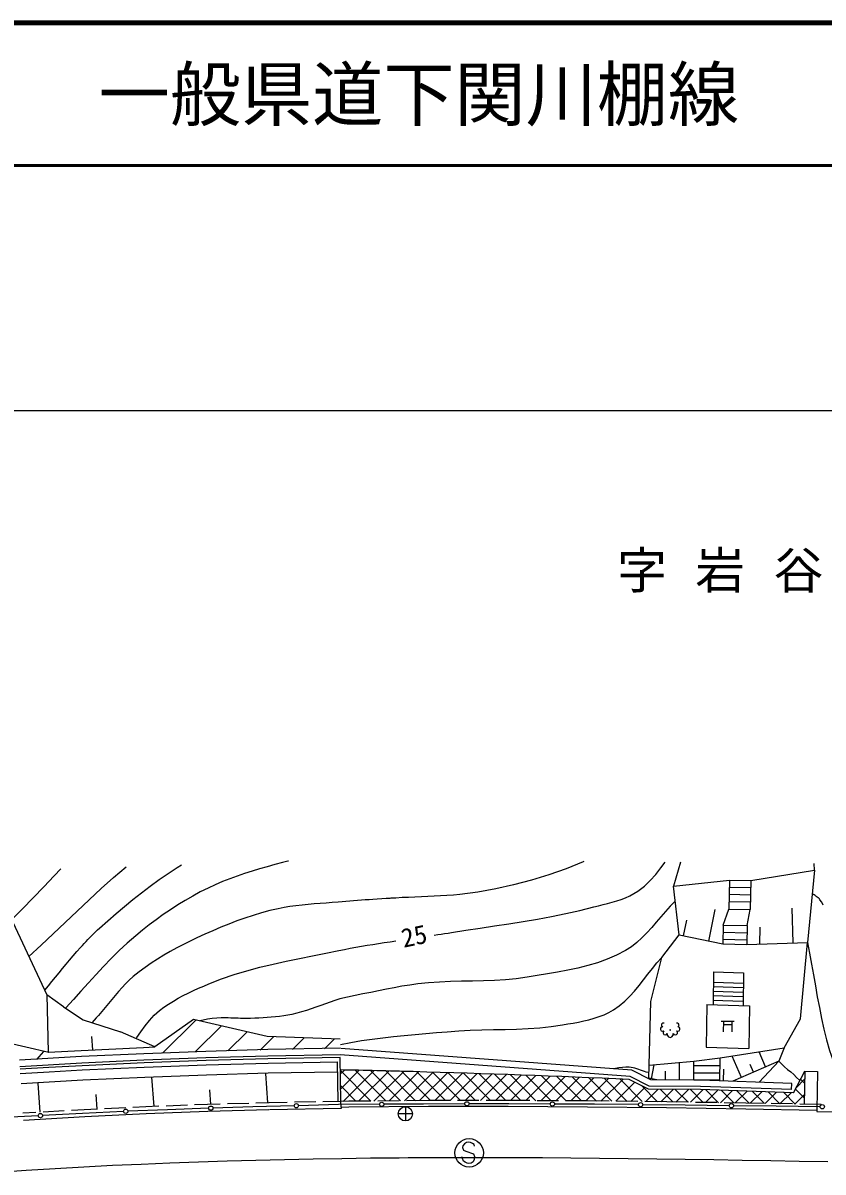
# Model space of a CAD drawing. Units: millimetres, scale not verified. Extents: x 40000 to 680000, y 20000 to 380000.
# Drawn here: x 211422 to 267629, y 299297 to 380000 of the extents above; entities that cross this region are included whole.
import ezdxf
from ezdxf.enums import TextEntityAlignment as Align

# ---------------------------------------------------------------- set-up
doc = ezdxf.new("R2010")
doc.units = ezdxf.units.MM
doc.header["$LTSCALE"] = 1000
for name, color, linetype, lineweight in [('M-BGD', 7, 'Continuous', 25), ('M-STR-STRC', 7, 'Continuous', 25), ('M-TTL', 2, 'Continuous', 140), ('M-TTL-LINE', 7, 'Continuous', 50)]:
    doc.layers.add(name, color=color, linetype=linetype, lineweight=lineweight)
doc.layers.add('M-BMK-HTXT', color=7, linetype='Continuous')
doc.layers.add('M-TTL-TXT', color=7, linetype='Continuous')
doc.styles.add('ＭＳ ゴシック', font='')
doc.styles.get('ＭＳ ゴシック').set_extended_font_data('MS Gothic')

msp = doc.modelspace()

# ---------------------------------------------------------------- linework, layer by layer
at = {"layer": 'M-BGD'}
for p, q in [((257608, 321054), (257135, 319369)), ((267019, 320486), (267001, 320974)), ((261051, 319806), (262557, 319771)), ((262557, 319771), (262509, 317731)), ((261028, 318806), (262534, 318771)), ((261039, 319306), (262545, 319271)), ((261016, 318306), (262522, 318271)), ((259601, 315518), (260063, 317727)), ((260611, 316645), (261003, 317767)), ((262308, 316605), (262509, 317731)), ((265542, 315391), (265455, 317821)), ((257834, 315887), (258064, 316992)), ((260611, 316645), (260580, 315313)), ((260611, 316645), (262308, 316605)), ((262308, 316605), (262277, 315273)), ((263192, 315306), (263216, 316502)), ((260588, 315645), (262284, 315605)), ((260600, 316145), (262296, 316105)), ((259945, 313366), (259908, 311055)), ((259945, 313366), (262044, 313292)), ((262044, 313292), (262007, 310981)), ((259933, 312636), (262032, 312561)), ((214258, 310908), (213089, 311744)), ((213089, 311744), (213183, 307707)), ((259899, 311688), (261999, 311614)), ((259911, 312004), (262010, 311930)), ((259922, 312320), (262021, 312246)), ((214258, 310908), (215656, 309977)), ((259458, 311071), (259410, 308071)), ((259458, 311071), (262457, 310966)), ((259888, 311372), (261987, 311298)), ((262457, 310966), (262409, 307965)), ((215656, 309977), (218281, 309134)), ((223392, 310012), (220680, 308078)), ((221226, 307648), (223562, 309971)), ((228571, 308824), (223392, 310012)), ((220680, 308078), (218281, 309134)), ((223550, 307755), (225363, 309558)), ((225823, 307811), (227165, 309146)), ((260477, 309895), (261377, 309893)), ((260627, 309895), (260625, 309145)), ((260627, 309655), (261227, 309653)), ((261227, 309893), (261225, 309143)), ((213232, 307690), (210004, 308434)), ((216329, 307880), (216260, 308821)), ((228090, 307861), (229040, 308806)), ((233698, 308626), (228571, 308824)), ((230354, 307909), (231174, 308724)), ((232616, 307953), (233308, 308641)), ((212406, 307199), (212878, 307772)), ((233703, 307987), (228618, 307893)), ((228628, 307453), (233711, 307547)), ((254083, 306016), (233711, 307534)), ((254204, 306448), (233744, 307972)), ((259410, 308071), (262409, 307965)), ((263599, 306680), (263135, 307744)), ((233715, 307347), (228633, 307253)), ((228640, 306953), (233519, 307043)), ((233561, 304250), (233519, 307043)), ((233761, 304254), (233715, 307347)), ((255577, 305842), (255768, 306828)), ((257546, 305761), (257554, 306996)), ((258546, 306768), (260367, 306769)), ((260373, 305704), (260394, 307313)), ((261897, 305936), (261238, 307445)), ((262748, 306308), (262516, 306840)), ((263143, 305606), (264516, 307080)), ((213246, 306628), (211214, 306511)), ((211232, 306211), (213263, 306329)), ((220629, 303899), (220480, 305952)), ((228632, 304158), (228483, 306205)), ((228656, 306253), (233530, 306343)), ((235857, 304278), (233729, 306419)), ((233732, 306185), (234008, 306460)), ((233748, 305143), (235051, 306439)), ((233920, 304257), (236093, 306417)), ((236906, 304287), (234760, 306445)), ((234997, 304270), (237132, 306392)), ((237954, 304297), (235841, 306422)), ((236071, 304280), (238169, 306366)), ((239002, 304306), (236923, 306397)), ((237144, 304290), (239204, 306338)), ((240051, 304315), (238008, 306370)), ((238218, 304299), (240238, 306308)), ((241108, 304316), (239095, 306341)), ((239291, 304309), (241271, 306278)), ((242165, 304316), (240183, 306310)), ((240361, 304315), (242303, 306246)), ((243222, 304317), (241273, 306278)), ((241426, 304316), (243334, 306213)), ((244278, 304318), (242364, 306244)), ((242490, 304317), (244363, 306179)), ((245335, 304319), (243456, 306209)), ((243555, 304318), (245392, 306144)), ((246398, 304314), (244550, 306173)), ((244620, 304319), (246419, 306107)), ((247462, 304308), (245645, 306135)), ((245683, 304318), (247445, 306070)), ((246740, 304312), (248470, 306031)), ((248526, 304301), (246741, 306096)), ((247798, 304306), (249493, 305991)), ((249589, 304295), (247839, 306055)), ((248855, 304299), (250516, 305950)), ((250653, 304289), (248939, 306013)), ((249913, 304293), (251537, 305908)), ((251721, 304279), (250040, 305970)), ((250970, 304287), (252558, 305865)), ((252790, 304267), (251142, 305925)), ((253860, 304255), (252246, 305878)), ((255417, 305335), (254083, 306016)), ((255524, 305774), (254204, 306448)), ((255419, 305828), (255389, 305879)), ((256558, 305768), (256563, 306385)), ((258546, 306268), (260367, 306269)), ((260635, 305695), (260664, 306517)), ((265545, 304861), (266346, 306380)), ((266346, 306380), (266304, 304060)), ((266346, 306380), (267240, 306363)), ((267240, 306367), (267190, 303643)), ((212637, 303494), (212489, 305541)), ((224629, 304046), (224554, 305080)), ((234809, 304269), (233745, 305339)), ((252022, 304275), (253577, 305821)), ((253074, 304263), (254417, 305598)), ((254930, 304242), (253351, 305831)), ((255363, 305115), (254020, 305801)), ((254126, 304251), (255120, 305240)), ((256000, 304230), (254868, 305368)), ((255178, 304240), (256054, 305111)), ((259015, 305091), (255363, 305115)), ((259017, 305311), (255417, 305335)), ((259019, 305751), (255524, 305774)), ((257071, 304216), (256182, 305110)), ((256229, 304228), (257111, 305104)), ((258145, 304200), (257247, 305103)), ((257278, 304213), (258167, 305097)), ((259219, 304183), (258312, 305096)), ((258326, 304197), (259218, 305084)), ((258546, 305768), (260367, 305769)), ((265545, 304861), (259015, 305091)), ((265415, 305085), (259023, 305311)), ((265429, 305525), (259038, 305751)), ((260293, 304166), (259387, 305078)), ((265415, 305085), (265431, 305525)), ((266312, 304496), (265685, 305126)), ((265732, 305214), (266336, 305815)), ((266331, 305540), (266052, 305821)), ((216632, 303716), (216557, 304740)), ((233762, 304254), (232493, 304230)), ((233766, 304254), (233761, 304259)), ((234312, 304264), (233762, 304254)), ((233768, 303854), (233762, 304254)), ((235862, 304278), (234312, 304264)), ((237862, 304296), (236362, 304283)), ((239912, 304315), (238362, 304301)), ((241457, 304316), (239912, 304315)), ((243457, 304318), (241957, 304316)), ((245501, 304319), (243957, 304318)), ((247040, 304310), (245501, 304319)), ((249040, 304298), (247540, 304307)), ((251079, 304286), (249540, 304295)), ((252613, 304269), (251079, 304286)), ((254613, 304246), (253113, 304263)), ((259373, 304181), (260246, 305048)), ((260421, 304164), (261273, 305012)), ((261367, 304150), (260483, 305039)), ((261468, 304148), (262300, 304975)), ((262442, 304132), (261579, 305001)), ((262515, 304131), (263327, 304939)), ((263520, 304112), (262675, 304962)), ((263559, 304111), (264355, 304903)), ((264598, 304092), (263771, 304923)), ((264603, 304092), (265382, 304867)), ((265676, 304071), (264867, 304885)), ((265646, 304072), (266316, 304738)), ((212329, 303477), (211423, 303424)), ((214326, 303592), (212829, 303506)), ((215732, 303674), (214825, 303621)), ((218493, 303559), (215594, 303411)), ((216647, 303717), (215732, 303674)), ((218645, 303811), (217147, 303741)), ((221581, 303672), (218793, 303572)), ((220060, 303878), (219144, 303835)), ((220972, 303912), (220060, 303878)), ((222971, 303987), (221472, 303931)), ((224470, 303777), (221581, 303672)), ((224383, 304039), (223471, 304005)), ((225285, 304064), (224383, 304039)), ((227573, 303865), (224769, 303786)), ((227284, 304120), (225784, 304078)), ((230477, 303946), (227573, 303865)), ((228685, 304160), (227784, 304134)), ((229993, 304184), (228724, 304161)), ((233770, 303754), (228733, 303661)), ((231993, 304221), (230493, 304193)), ((233580, 304034), (230777, 303955)), ((236474, 304051), (233580, 304034)), ((233768, 303854), (233770, 303754)), ((239568, 304069), (236774, 304053)), ((238288, 303885), (238288, 302885)), ((242462, 304086), (239568, 304069)), ((245565, 304080), (242762, 304087)), ((248467, 304073), (245565, 304080)), ((251570, 304066), (248767, 304072)), ((254661, 304030), (251570, 304066)), ((257953, 303991), (254961, 304027)), ((256646, 304223), (255113, 304240)), ((258175, 304199), (256646, 304223)), ((261044, 303955), (257953, 303991)), ((260175, 304168), (258675, 304191)), ((262204, 304137), (260675, 304161)), ((264335, 303916), (261344, 303952)), ((263491, 304113), (262204, 304137)), ((265491, 304075), (263991, 304103)), ((267427, 303880), (264335, 303916)), ((267491, 304037), (265991, 304065)), ((267190, 303643), (267188, 303543)), ((267188, 303543), (273268, 303428)), ((212495, 303253), (209596, 303105)), ((215594, 303411), (212795, 303268)), ((238788, 303385), (237788, 303385))]:
    msp.add_line(p, q, dxfattribs=at)
for points in [[(210632, 317040), (211391, 317789), (212138, 318551), (212878, 319322), (213617, 320094), (214088, 320581)], [(211832, 314444), (212692, 315224), (213542, 316016), (214386, 316815), (215228, 317616), (216074, 318414), (216926, 319203), (217791, 319977), (218670, 320731), (218683, 320742)], [(212960, 312072), (213210, 312373), (213458, 312674), (213706, 312977), (213953, 313280), (214201, 313582), (214450, 313884), (214700, 314184), (214954, 314481), (215210, 314776), (215471, 315068), (215599, 315209), (215728, 315350), (215858, 315490), (215989, 315630), (216121, 315768), (216255, 315905), (216390, 316040), (216528, 316173), (216667, 316304), (216809, 316432), (217386, 316939), (217968, 317443), (218555, 317941), (219148, 318432), (219749, 318912), (220359, 319381), (220980, 319835), (221611, 320271), (222254, 320689), (222567, 320877)], [(230068, 321139), (230035, 321131), (229652, 321032), (229118, 320889), (228584, 320743), (228050, 320591), (227519, 320432), (226991, 320265), (226467, 320087), (225947, 319898), (225432, 319696), (224925, 319479), (224424, 319245), (223881, 318970), (223345, 318679), (222818, 318373), (222298, 318053), (221786, 317720), (221282, 317374), (220785, 317018), (220297, 316651), (219816, 316275), (219343, 315890), (218751, 315379), (218179, 314846), (217622, 314295), (217078, 313731), (216544, 313157), (216015, 312577), (215489, 311994), (214961, 311412), (214429, 310836), (214405, 310810)], [(250836, 321112), (250784, 321089), (249590, 320602), (248375, 320168), (247142, 319787), (245895, 319459), (244637, 319184), (243373, 318962), (242105, 318796), (241658, 318751), (241209, 318716), (240761, 318687), (240311, 318663), (239862, 318643), (239412, 318625), (238962, 318607), (238513, 318589), (238063, 318567), (237614, 318541), (237546, 318537), (237477, 318532), (237409, 318528), (237340, 318524), (237272, 318520), (237203, 318515), (237135, 318511), (237066, 318507), (236998, 318502), (236930, 318498)], [(240315, 315933), (240559, 315970), (240802, 316007), (241046, 316044), (241289, 316083), (241532, 316121), (242537, 316278), (243542, 316430), (244548, 316581), (245554, 316735), (246559, 316895), (247561, 317065), (248561, 317249), (249556, 317449), (250547, 317671), (251532, 317918), (251852, 318000), (252174, 318081), (252498, 318163), (252820, 318249), (253139, 318342), (253454, 318446), (253762, 318564), (254060, 318698), (254348, 318852), (254624, 319029), (255076, 319384), (255492, 319777), (255878, 320202), (256241, 320652), (256545, 321063)], [(262557, 319771), (267019, 320486), (266541, 315427)], [(257529, 315951), (257135, 319369), (261051, 319806)], [(261051, 319806), (261003, 317767), (262509, 317731)], [(267641, 318049), (267535, 318241), (267414, 318424), (267373, 318475), (267328, 318522), (267280, 318565), (267229, 318606), (267176, 318645), (267122, 318683), (267068, 318720), (267014, 318758), (266960, 318797), (266909, 318837)], [(191265, 311165), (194225, 312257), (198271, 311118), (206110, 314606), (209854, 318703), (213089, 311744)], [(236930, 318498), (236005, 318439), (235735, 318421), (235464, 318403), (235194, 318384), (234923, 318364), (234653, 318344), (234382, 318323), (234112, 318302), (233842, 318279), (233572, 318255), (233148, 318219), (232723, 318187), (232298, 318155), (231873, 318123), (231449, 318088), (231025, 318047), (230602, 318000), (230181, 317943), (229762, 317874), (229345, 317792), (228755, 317654), (228170, 317498), (227590, 317324), (227013, 317134), (226441, 316929), (225874, 316712), (225311, 316484), (224752, 316245), (224197, 315998), (223647, 315744), (223173, 315518), (222702, 315284), (222235, 315041), (221774, 314788), (221318, 314524), (220869, 314249), (220429, 313962), (219998, 313663), (219577, 313349), (219168, 313022), (218894, 312780), (218632, 312525), (218381, 312260), (218138, 311985), (217901, 311705), (217668, 311420), (217436, 311135), (217203, 310850), (216966, 310569), (216725, 310293), (216571, 310123), (216417, 309953), (216264, 309783), (216263, 309782)], [(257234, 318316), (256893, 317962), (256563, 317592), (256239, 317215), (255916, 316836), (255591, 316461), (255257, 316096), (254911, 315747), (254549, 315420), (254165, 315121), (253755, 314857), (253122, 314524), (252468, 314240), (251795, 313998), (251107, 313793), (250406, 313617), (249698, 313465), (248983, 313331), (248267, 313209), (247553, 313092), (246843, 312975), (246081, 312867), (245316, 312794), (244547, 312747), (243776, 312720), (243004, 312703), (242231, 312690), (241459, 312671), (240689, 312639), (239920, 312586), (239154, 312504), (238601, 312427), (238050, 312339), (237500, 312243), (236952, 312139), (236404, 312030), (235857, 311917), (235310, 311801), (234764, 311685), (234217, 311569), (233671, 311456)], [(255411, 306795), (255521, 311282), (256293, 314357), (257529, 315951), (260580, 315313), (262277, 315273), (266541, 315427)], [(219365, 308656), (219422, 308735), (219711, 309146), (220005, 309553), (220314, 309944), (220646, 310308), (221011, 310632), (221328, 310869), (221655, 311092), (221991, 311302), (222334, 311500), (222684, 311688), (223039, 311867), (223399, 312038), (223762, 312202), (224126, 312360), (224491, 312514), (225369, 312856), (226259, 313162), (227160, 313435), (228071, 313681), (228989, 313904), (229913, 314110), (230839, 314303), (231768, 314489), (232696, 314671), (233621, 314855), (234018, 314934), (234416, 315009), (234814, 315082), (235212, 315152), (235611, 315220), (236010, 315286), (236410, 315350), (236809, 315413), (237209, 315474), (237609, 315534)], [(264910, 308023), (266055, 310054), (266541, 315427)], [(266541, 315427), (266690, 314666), (266829, 313902), (266962, 313137), (267094, 312372), (267229, 311607), (267370, 310844), (267524, 310084), (267692, 309329), (267881, 308578), (268095, 307833), (268205, 307498), (268327, 307167), (268459, 306839), (268598, 306515), (268742, 306191), (268888, 305869), (269034, 305546), (269177, 305223), (269315, 304897), (269445, 304569), (269668, 303979)], [(233724, 308257), (234459, 308399), (235204, 308523), (235953, 308631), (236704, 308725), (237456, 308809), (238210, 308884), (238964, 308953), (239719, 309020), (240473, 309086), (241227, 309154), (242037, 309217), (242849, 309256), (243663, 309281), (244478, 309297), (245292, 309313), (246106, 309335), (246917, 309370), (247727, 309427), (248533, 309512), (249336, 309631), (249704, 309695), (250076, 309761), (250448, 309830), (250818, 309907), (251185, 309994), (251548, 310095), (251903, 310211), (252249, 310347), (252585, 310505), (252909, 310689), (253316, 310972), (253695, 311290), (254049, 311638), (254385, 312007), (254707, 312394), (255021, 312790), (255332, 313191), (255644, 313590), (255962, 313980), (256293, 314356)], [(233671, 311456), (233336, 311344), (233002, 311227), (232669, 311107), (232337, 310986), (232004, 310867), (231670, 310751), (231335, 310641), (230997, 310540), (230657, 310448), (230313, 310370), (230027, 310315), (229739, 310268), (229450, 310228), (229160, 310195), (228869, 310168), (228577, 310146), (228286, 310127), (227994, 310112), (227702, 310099), (227410, 310088), (227236, 310083), (227062, 310082), (226888, 310084), (226714, 310088), (226540, 310094), (226365, 310100), (226191, 310107), (226017, 310114), (225843, 310120), (225669, 310125), (225351, 310124), (225030, 310109), (224709, 310077), (224390, 310030), (224073, 309966), (223849, 309907)], [(256364, 309504), (256269, 309477), (256209, 309399), (256206, 309301), (256262, 309220), (256355, 309187), (256449, 309216)], [(256457, 309757), (256354, 309753), (256284, 309677), (256288, 309574), (256364, 309504)], [(256449, 309216), (256389, 309137), (256388, 309039), (256445, 308959), (256538, 308927), (256632, 308957), (256690, 309036)], [(257093, 309035), (257151, 308955), (257245, 308925), (257338, 308956), (257395, 309036), (257394, 309134), (257335, 309213)], [(257422, 309501), (257487, 309552), (257511, 309632), (257482, 309710), (257414, 309757), (257330, 309754)], [(257335, 309213), (257429, 309184), (257522, 309216), (257578, 309297), (257576, 309395), (257516, 309473), (257422, 309501)], [(256690, 309036), (256689, 308904), (256765, 308797), (256891, 308756), (257016, 308796), (257094, 308903), (257093, 309035)], [(228618, 307893), (224262, 307771), (219902, 307608), (215536, 307402), (211174, 307149)], [(213183, 307707), (215513, 307842), (219884, 308048), (220680, 308078)], [(260394, 307313), (264910, 308023), (264516, 307080), (261290, 305671)], [(211201, 306710), (215559, 306963), (219921, 307169), (224276, 307331), (228628, 307453)], [(228633, 307253), (224282, 307131), (219929, 306969), (215569, 306763), (213246, 306628)], [(213263, 306329), (215585, 306464), (219942, 306669), (224292, 306831), (228640, 306953)], [(255942, 305772), (255389, 305879), (255411, 306795), (258546, 307089)], [(258546, 305754), (258546, 307089), (260394, 307313)], [(264516, 307080), (264717, 306884), (264926, 306694), (265141, 306508), (265356, 306322), (265570, 306135), (265777, 305944), (265974, 305745), (265997, 305718)], [(211302, 305514), (215622, 305764), (219972, 305970), (224315, 306131), (228656, 306253)], [(255348, 306278), (255215, 306318), (255082, 306364), (254950, 306411), (254817, 306460), (254685, 306507), (254552, 306551), (254418, 306590), (254284, 306621), (254147, 306644), (254009, 306655), (253770, 306656), (253531, 306642), (253292, 306614), (253055, 306574), (252913, 306544)], [(228699, 303660), (224400, 303539), (220081, 303379), (215758, 303175), (211452, 302925)], [(233768, 303854), (234318, 303864), (239914, 303915), (245500, 303919), (251076, 303886), (256641, 303823), (262197, 303737), (267190, 303643)], [(209636, 299297), (211654, 299431), (213672, 299554), (215689, 299666), (217707, 299768), (219724, 299860), (221741, 299943), (223757, 300016), (225774, 300080), (227789, 300136), (229804, 300184), (231819, 300224), (233833, 300257), (235846, 300283), (237859, 300302), (238483, 300306), (239871, 300314), (241883, 300321), (243893, 300322), (245904, 300318), (247913, 300309), (249921, 300296), (251929, 300278), (253936, 300257), (255943, 300232), (257948, 300204), (259953, 300173), (261957, 300140), (263960, 300106), (265963, 300069), (267965, 300031)]]:
    msp.add_lwpolyline(points, dxfattribs=at)
msp.add_lwpolyline([(256913, 309270), (256909, 309283), (256898, 309291), (256885, 309291), (256875, 309283), (256870, 309270), (256874, 309258), (256885, 309250), (256898, 309250), (256909, 309258)], close=True, dxfattribs=at)
for centre, radius in [((218643, 303567), 150), ((224620, 303782), 150), ((230627, 303951), 150), ((236624, 304052), 150), ((238288, 303385), 500), ((242612, 304087), 150), ((248617, 304073), 150), ((254811, 304028), 150), ((261194, 303953), 150), ((267577, 303878), 150), ((212645, 303261), 150)]:
    msp.add_circle(centre, radius, dxfattribs=at)
for centre, radius, start, end in [((224506, -208480), 515027, 88.40521, 88.97408), ((214646, -576391), 883070, 87.44451, 88.43025)]:
    msp.add_arc(centre, radius, start, end, dxfattribs=at)
at = {"layer": 'M-STR-STRC'}
for p, q in [((98498, 352792), (312279, 352792)), ((242313, 301131), (242296, 301018)), ((242442, 301269), (242313, 301131)), ((242573, 301362), (242442, 301269)), ((242739, 301394), (242573, 301362)), ((242855, 301378), (242739, 301394)), ((242999, 301305), (242855, 301378)), ((243109, 301230), (242999, 301305)), ((243142, 301118), (243109, 301230)), ((242295, 300243), (242257, 300353)), ((242379, 300065), (242295, 300243)), ((242296, 301018), (242381, 300835)), ((242381, 300835), (242532, 300761)), ((242532, 300761), (243063, 300570)), ((243063, 300570), (243143, 300397)), ((243143, 300397), (243112, 300170)), ((242482, 299991), (242379, 300065)), ((242627, 299915), (242482, 299991)), ((242748, 299898), (242627, 299915)), ((242915, 299926), (242748, 299898)), ((243041, 300021), (242915, 299926)), ((243112, 300170), (243041, 300021))]:
    msp.add_line(p, q, dxfattribs=at)
msp.add_circle((242768, 300643), 1000, dxfattribs=at)
at = {"layer": 'M-TTL'}
msp.add_line((680000, 380000), (40000, 380000), dxfattribs=at)
at = {"layer": 'M-TTL-LINE'}
msp.add_line((40000, 370000), (680000, 370000), dxfattribs=at)

# ---------------------------------------------------------------- texts
at = {"layer": 'M-BGD', "style": 'ＭＳ ゴシック'}
msp.add_text('25', height=1320, rotation=11.982, dxfattribs=at).set_placement((238242, 314656), align=Align.BOTTOM_LEFT)
at = {"layer": 'M-BMK-HTXT', "insert": (253160, 341410), "char_height": 2566, "attachment_point": 4, "style": 'ＭＳ ゴシック'}
msp.add_mtext('\\T1.57;字岩谷', dxfattribs=at)
at = {"layer": 'M-TTL-TXT', "style": 'ＭＳ ゴシック'}
msp.add_text('一般県道下関川棚線', height=3666, dxfattribs=at).set_placement((216734, 375000), align=Align.MIDDLE_LEFT)

doc.saveas('drawing.dxf')
